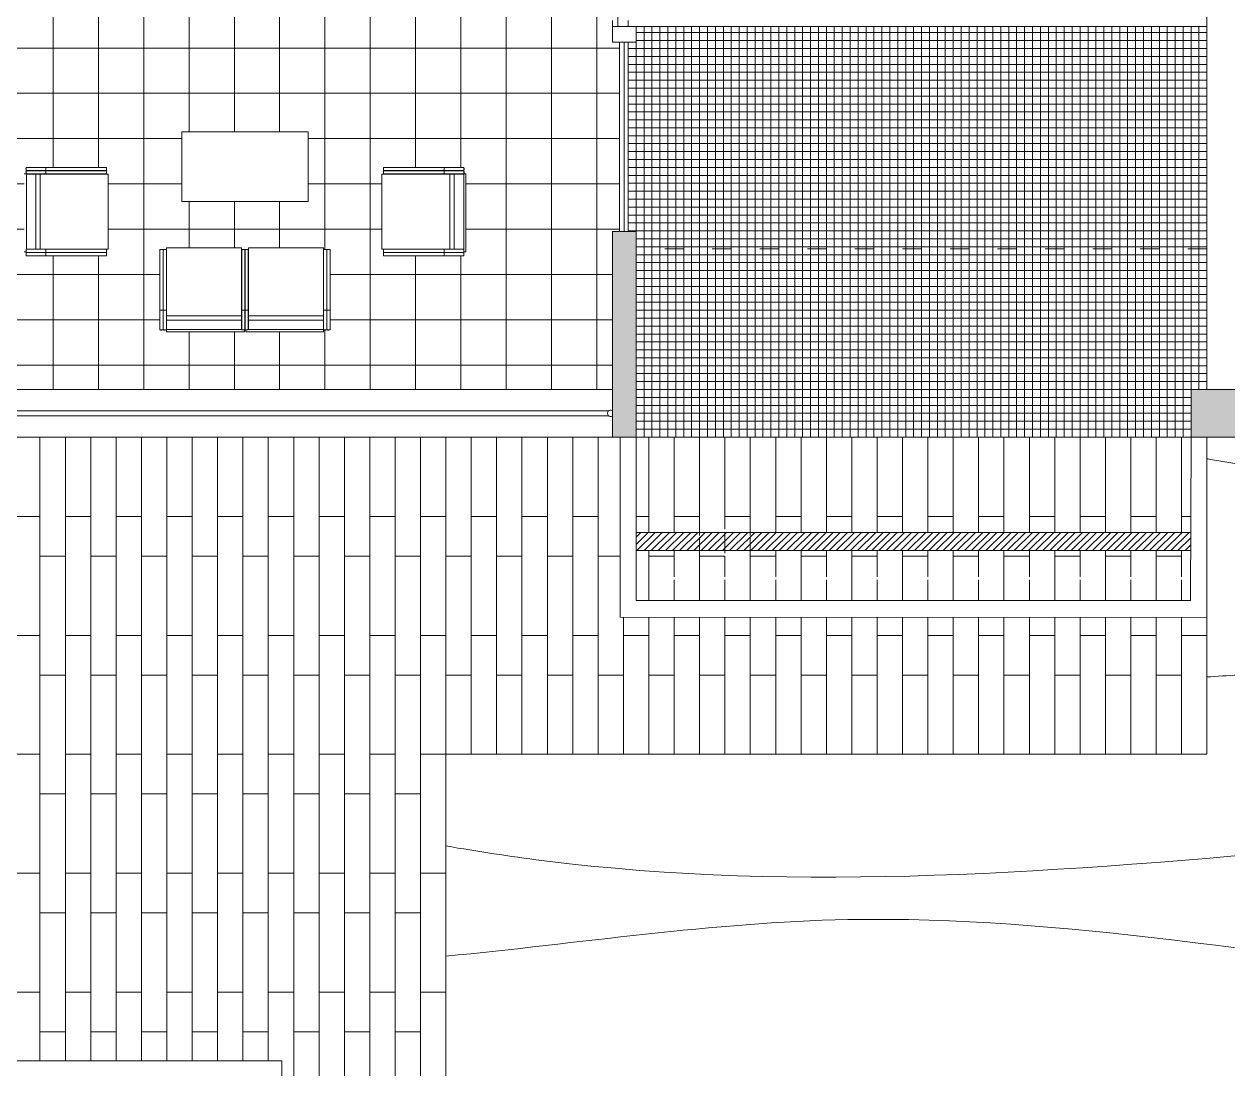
# Model space of a CAD drawing. Header units: millimetres. Extents: x 19901 to 59163, y 13732 to 30178.
# Drawn here: x 26985 to 27744, y 16444 to 17103 of the extents above; entities that cross this region are included whole.
import ezdxf

# ---------------------------------------------------------------- set-up
doc = ezdxf.new("R2010")
doc.units = ezdxf.units.MM
doc.linetypes.add('ACAD_ISO02W100', pattern=[15, 12, -3])
doc.linetypes.add('ACAD_ISO03W100', pattern=[30, 12, -18])
for name, color, linetype, lineweight in [('A-FURN', 8, 'Continuous', 13), ('Curve di livello', 6, 'Continuous', 9), ('Pavimentazione esterna', 51, 'Continuous', 15), ('Vetro', 150, 'Continuous', 15), ('Wall', 255, 'Continuous', 20)]:
    doc.layers.add(name, color=color, linetype=linetype, lineweight=lineweight)

msp = doc.modelspace()

# ---------------------------------------------------------------- hatches: boundary and pattern name
at = {"layer": 'Pavimentazione esterna'}
h = msp.add_hatch(dxfattribs=at)
h.set_pattern_fill('ANSI37', color=256, scale=9, angle=45)
h.paths.add_polyline_path([(27352.75, 17422.09), (27356.11, 17422.06), (27356.11, 17424.83), (27356.11, 17489.29), (27356.11, 17491.98), (27295.84, 17466.74), (27293.13, 17473.2), (27210.12, 17438.44), (27212.82, 17431.98), (27102.13, 17385.63), (27099.43, 17392.09), (27057.92, 17374.71), (27289.36, 17367.1), (27289.36, 17372.1), (27322.64, 17372.1), (27322.64, 17391.9, -0.704719), (27322.4, 17402.22, -1.202589), (27326.33, 17402.22, -0.704719), (27326.08, 17391.9), (27326.08, 17372.1), (27352.36, 17372.1)])
h.paths.add_polyline_path([(27359.61, 17177.68), (27356.11, 17177.68), (27356.11, 17173.92), (27283.74, 17173.92, 0.399072), (27356.11, 17105.21), (27359.61, 17105.21)])
h.paths.add_polyline_path([(27057.92, 17374.71), (27016.41, 17357.33), (27019.12, 17350.87), (26961.11, 17326.58), (26961.11, 17047.15), (27057.92, 17047.15)])
h.paths.add_polyline_path([(27266.51, 17367.86), (27057.92, 17374.71), (27057.92, 17047.15), (27255.97, 17047.15)])
h.paths.add_polyline_path([(27241.18, 17248.65, -1), (27081.18, 17248.65, -1)], flags=16)
h.paths.add_polyline_path([(27230.27, 17248.65, -1), (27092.08, 17248.65, -1)], flags=0)
h = msp.add_hatch(dxfattribs=at)
h.set_pattern_fill('ANSI37', color=256, scale=9, angle=45)
h.paths.add_polyline_path([(27360.61, 17091.45), (27356.11, 17091.45), (27356.11, 17101.45), (27356.11, 17105.21, -0.399072), (27283.74, 17173.92), (27283.74, 17177.68), (27260.29, 17178.45), (27255.97, 17047.15), (27356.11, 16872.56), (27356.11, 16972.17), (27360.61, 16972.17)])
h = msp.add_hatch(dxfattribs=at)
h.set_pattern_fill('ANSI37', color=256, scale=9, angle=45)
h.paths.add_polyline_path([(27057.92, 17047.15), (26961.11, 17047.15), (26961.11, 16872.56), (27057.92, 16872.56)])
h.paths.add_polyline_path([(27037.11, 17012.6), (27037.11, 17008.41), (27038.19, 17008.41), (27038.19, 16961.08), (27037.11, 16961.08), (27037.11, 16956.9), (26986.36, 16956.9), (26986.36, 16958.88), (26986.36, 16959.34), (26985.07, 16959.34), (26985.07, 17008.52), (26986.36, 17008.52), (26986.3, 17008.91), (26986.28, 17009.8), (26986.33, 17010.61), (26986.36, 17010.61), (26986.3, 17011), (26986.28, 17011.89), (26986.32, 17012.6)], flags=16)
h.paths.add_polyline_path([(26998.77, 16958.99), (27037.11, 16958.99), (27037.11, 16958.88), (26998.77, 16958.88)], flags=0)
h.paths.add_polyline_path([(27190.55, 17047.15), (27057.92, 17047.15), (27057.92, 16872.56), (27190.55, 16872.56)])
h.paths.add_polyline_path([(27084.5, 17035.02), (27164.35, 17035.02), (27164.35, 16991.02), (27084.5, 16991.02)], flags=16)
h.paths.add_polyline_path([(27074.95, 16961.98), (27122.28, 16961.98), (27122.28, 16960.89), (27126.57, 16960.89), (27126.57, 16961.98), (27173.9, 16961.98), (27173.9, 16960.89), (27178.09, 16960.89), (27178.09, 16910.11), (27177.38, 16910.07), (27176.49, 16910.08), (27176.1, 16910.15), (27175.99, 16910.15), (27175.99, 16910.11), (27175.28, 16910.07), (27174.4, 16910.08), (27174, 16910.15), (27174, 16908.86), (27124.83, 16908.86), (27124.83, 16910.15), (27124.48, 16910.15), (27124.13, 16910.15), (27124.13, 16908.86), (27074.95, 16908.86), (27074.95, 16910.12), (27074.14, 16910.07), (27073.25, 16910.08), (27072.86, 16910.15), (27072.75, 16910.15), (27072.75, 16910.11), (27072.04, 16910.07), (27071.16, 16910.08), (27070.76, 16910.15), (27070.76, 16960.89), (27074.95, 16960.89)], flags=16)
h.paths.add_polyline_path([(27072.86, 16922.56), (27074.85, 16922.56), (27074.85, 16918.95), (27122.38, 16918.95), (27122.38, 16922.56), (27124.37, 16922.56), (27124.37, 16960.89), (27124.48, 16960.89), (27124.48, 16922.56), (27122.38, 16922.56), (27122.38, 16910.3), (27074.85, 16910.3), (27074.85, 16910.15), (27072.86, 16910.15)], flags=0)
h.paths.add_polyline_path([(27255.97, 17047.15), (27190.55, 17047.15), (27190.55, 16872.56), (27356.11, 16872.56)])
h.paths.add_polyline_path([(27210.66, 17008.41), (27211.74, 17008.41), (27211.74, 17012.6), (27262.53, 17012.6), (27262.57, 17011.89), (27262.55, 17011), (27262.49, 17010.61), (27262.49, 17010.51), (27262.53, 17010.51), (27262.57, 17009.8), (27262.55, 17008.91), (27262.49, 17008.52), (27263.78, 17008.52), (27263.78, 16959.34), (27262.49, 16959.34), (27262.49, 16958.99), (27262.49, 16956.9), (27211.74, 16956.9), (27211.74, 16961.08), (27210.66, 16961.08)], flags=16)
h.paths.add_polyline_path([(27250.08, 16958.88), (27211.74, 16958.88), (27211.74, 16958.99), (27250.08, 16958.99)], flags=0)
at = {"layer": 'Vetro'}
h = msp.add_hatch(dxfattribs=at)
h.set_pattern_fill('ANSI31', color=4)
h.set_pattern_definition([(45, (2974.581, -105.0974), (-2.24506403, 2.24506403), [])])
h.paths.add_polyline_path([(27720.8, 16770.97), (27720.85, 16782.49), (27371.1, 16782.49), (27371.1, 16770.97)])
at = {"layer": 'Wall'}
h = msp.add_hatch(color=9, dxfattribs=at)
h.dxf.hatch_style = 1
h.paths.add_polyline_path([(27371.11, 16972.17), (27356.11, 16972.17), (27356.11, 16872.56), (27356.11, 16842.56), (27363.11, 16842.56), (27371.11, 16842.56)])
h.paths.add_polyline_path([(28081.11, 17622.56), (28051.11, 17622.56), (28051.11, 17499.33), (28061.11, 17499.33), (28061.11, 17584.33), (28071.11, 17584.33), (28071.11, 17499.33), (28081.11, 17499.33)])
h = msp.add_hatch(color=9, dxfattribs=at)
h.dxf.hatch_style = 1
h.paths.add_polyline_path([(27819.58, 16872.56), (27721.11, 16872.56), (27721.11, 16842.56), (27819.58, 16842.56)])

# ---------------------------------------------------------------- linework, layer by layer
at = {"layer": 'A-FURN'}
for p, q in [((27371.11, 17101.45), (27371.11, 16842.56)), ((27376.11, 17101.45), (27376.11, 16842.56)), ((27381.11, 17101.45), (27381.11, 16842.56)), ((27386.11, 17101.45), (27386.11, 16842.56)), ((27391.11, 17101.45), (27391.11, 16842.56)), ((27396.11, 17101.45), (27396.11, 16842.56)), ((27401.11, 17101.45), (27401.11, 16842.56)), ((27406.11, 17101.45), (27406.11, 16842.56)), ((27411.11, 17101.45), (27411.11, 16842.56)), ((27416.11, 17101.45), (27416.11, 16842.56)), ((27421.11, 17101.45), (27421.11, 16842.56)), ((27426.11, 17101.45), (27426.11, 16842.56)), ((27431.11, 17101.45), (27431.11, 16842.56)), ((27436.11, 17101.45), (27436.11, 16842.56)), ((27441.11, 17101.45), (27441.11, 16842.56)), ((27446.11, 17101.45), (27446.11, 16842.56)), ((27451.11, 17101.45), (27451.11, 16842.56)), ((27456.11, 17101.45), (27456.11, 16842.56)), ((27461.11, 17101.45), (27461.11, 16842.56)), ((27466.11, 17101.45), (27466.11, 16842.56)), ((27471.11, 17101.45), (27471.11, 16842.56)), ((27476.11, 17101.45), (27476.11, 16842.56)), ((27481.11, 17101.45), (27481.11, 16842.56)), ((27486.11, 17101.45), (27486.11, 16842.56)), ((27491.11, 17101.45), (27491.11, 16842.56)), ((27496.11, 17101.45), (27496.11, 16842.56)), ((27501.11, 17101.45), (27501.11, 16842.56)), ((27506.11, 17101.45), (27506.11, 16842.56)), ((27511.11, 17101.45), (27511.11, 16842.56)), ((27516.11, 17101.45), (27516.11, 16842.56)), ((27521.11, 17101.45), (27521.11, 16842.56)), ((27526.11, 17101.45), (27526.11, 16842.56)), ((27531.11, 17101.45), (27531.11, 16842.56)), ((27536.11, 17101.45), (27536.11, 16842.56)), ((27541.11, 17101.45), (27541.11, 16842.56)), ((27546.11, 17101.45), (27546.11, 16842.56)), ((27551.11, 17101.45), (27551.11, 16842.56)), ((27556.11, 17101.45), (27556.11, 16842.56)), ((27561.11, 17101.45), (27561.11, 16842.56)), ((27566.11, 17101.45), (27566.11, 16842.56)), ((27571.11, 17101.45), (27571.11, 16842.56)), ((27576.11, 17101.45), (27576.11, 16842.56)), ((27581.11, 17101.45), (27581.11, 16842.56)), ((27586.11, 17101.45), (27586.11, 16842.56)), ((27591.11, 17101.45), (27591.11, 16842.56)), ((27596.11, 17101.45), (27596.11, 16842.56)), ((27601.11, 17101.45), (27601.11, 16842.56)), ((27606.11, 17101.45), (27606.11, 16842.56)), ((27611.11, 17101.45), (27611.11, 16842.56)), ((27616.11, 17101.45), (27616.11, 16842.56)), ((27621.11, 17101.45), (27621.11, 16842.56)), ((27626.11, 17101.45), (27626.11, 16842.56)), ((27631.11, 17101.45), (27631.11, 16842.56)), ((27636.11, 17101.45), (27636.11, 16842.56)), ((27641.11, 17101.45), (27641.11, 16842.56)), ((27646.11, 17101.45), (27646.11, 16842.56)), ((27651.11, 17101.45), (27651.11, 16842.56)), ((27656.11, 17101.45), (27656.11, 16842.56)), ((27661.11, 17101.45), (27661.11, 16842.56)), ((27666.11, 17101.45), (27666.11, 16842.56)), ((27671.11, 17101.45), (27671.11, 16842.56)), ((27676.11, 17101.45), (27676.11, 16842.56)), ((27681.11, 17101.45), (27681.11, 16842.56)), ((27686.11, 17101.45), (27686.11, 16842.56)), ((27691.11, 17101.45), (27691.11, 16842.56)), ((27696.11, 17101.45), (27696.11, 16842.56)), ((27701.11, 17101.45), (27701.11, 16842.56)), ((27706.11, 17101.45), (27706.11, 16842.56)), ((27711.11, 17101.45), (27711.11, 16842.56)), ((27716.11, 17101.45), (27716.11, 16842.56)), ((27721.11, 17101.45), (27721.11, 16842.56)), ((27726.11, 17101.45), (27726.11, 16872.56)), ((27731.11, 17097.56), (27371.11, 17097.56)), ((27731.11, 17092.56), (27371.11, 17092.56)), ((27366.11, 17091.45), (27366.11, 16972.17)), ((27731.11, 17087.56), (27366.11, 17087.56)), ((27731.11, 17082.56), (27366.11, 17082.56)), ((27731.11, 17077.56), (27366.11, 17077.56)), ((27731.11, 17072.56), (27366.11, 17072.56)), ((27731.11, 17067.56), (27366.11, 17067.56)), ((27731.11, 17062.56), (27366.11, 17062.56)), ((27731.11, 17057.56), (27366.11, 17057.56)), ((27731.11, 17052.56), (27366.11, 17052.56)), ((27731.11, 17047.56), (27366.11, 17047.56)), ((27731.11, 17042.56), (27366.11, 17042.56)), ((27731.11, 17037.56), (27366.11, 17037.56)), ((27731.11, 17032.56), (27366.11, 17032.56)), ((27731.11, 17027.56), (27366.11, 17027.56)), ((27731.11, 17022.56), (27366.11, 17022.56)), ((27731.11, 17017.56), (27366.11, 17017.56)), ((27731.11, 17012.56), (27366.11, 17012.56)), ((27731.11, 17007.56), (27366.11, 17007.56)), ((27731.11, 17002.56), (27366.11, 17002.56)), ((27731.11, 16997.56), (27366.11, 16997.56)), ((27731.11, 16992.56), (27366.11, 16992.56)), ((27731.11, 16987.56), (27366.11, 16987.56)), ((27731.11, 16982.56), (27366.11, 16982.56)), ((27731.11, 16977.56), (27366.11, 16977.56)), ((27731.11, 16972.56), (27366.11, 16972.56)), ((27731.11, 16967.56), (27371.11, 16967.56)), ((27731.11, 16967.56), (27371.11, 16967.56)), ((27371.11, 16962.56), (27731.11, 16962.56)), ((27371.11, 16957.56), (27731.11, 16957.56)), ((27371.11, 16952.56), (27731.11, 16952.56)), ((27371.11, 16947.56), (27731.11, 16947.56)), ((27371.11, 16942.56), (27731.11, 16942.56)), ((27371.11, 16937.56), (27731.11, 16937.56)), ((27371.11, 16932.56), (27731.11, 16932.56)), ((27371.11, 16927.56), (27731.11, 16927.56)), ((27371.11, 16922.56), (27731.11, 16922.56)), ((27371.11, 16917.56), (27731.11, 16917.56)), ((27371.11, 16912.56), (27731.11, 16912.56)), ((27371.11, 16907.56), (27731.11, 16907.56)), ((27371.11, 16902.56), (27731.11, 16902.56)), ((27371.11, 16897.56), (27731.11, 16897.56)), ((27371.11, 16892.56), (27731.11, 16892.56)), ((27371.11, 16887.56), (27731.11, 16887.56)), ((27371.11, 16882.56), (27731.11, 16882.56)), ((27371.11, 16877.56), (27731.11, 16877.56)), ((27371.11, 16872.56), (27731.11, 16872.56)), ((27371.11, 16867.56), (27721.11, 16867.56)), ((27371.11, 16862.56), (27721.11, 16862.56)), ((27371.11, 16857.56), (27721.11, 16857.56)), ((27371.11, 16852.56), (27721.11, 16852.56)), ((27361.11, 16842.56), (27731.11, 16842.56)), ((27371.11, 16847.56), (27721.11, 16847.56))]:
    msp.add_line(p, q, dxfattribs=at)
at = {"layer": 'A-FURN', "lineweight": 20}
for p, q in [((27084.5, 16991.02), (27084.5, 17035.02)), ((27084.5, 17035.02), (27164.35, 17035.02)), ((27164.35, 17035.02), (27164.35, 16991.02)), ((27037.11, 17008.52), (26985.07, 17008.52)), ((26986.28, 17011.89), (26986.32, 17012.6)), ((26986.3, 17011), (26986.28, 17011.89)), ((26986.28, 17009.8), (26986.32, 17010.51)), ((26986.3, 17008.91), (26986.28, 17009.8)), ((26986.36, 17010.61), (26986.3, 17011)), ((26986.36, 17008.52), (26986.3, 17008.91)), ((27037.11, 17012.6), (26986.32, 17012.6)), ((27037.11, 17010.51), (26986.32, 17010.51)), ((26986.36, 17012.6), (26986.36, 17010.61)), ((27037.11, 17010.61), (26986.36, 17010.61)), ((26986.36, 17010.51), (26986.36, 17008.52)), ((27038.19, 17008.41), (26986.51, 17008.41)), ((26986.51, 17008.41), (26986.51, 16961.08)), ((26992.58, 16961.08), (26992.58, 17008.52)), ((26995.16, 17008.52), (26995.16, 16961.08)), ((26995.16, 16961.08), (26995.16, 17008.52)), ((26998.77, 17008.41), (26998.77, 17012.6)), ((27037.11, 17008.52), (27037.11, 17012.6)), ((27038.19, 16961.08), (27038.19, 17008.41)), ((27210.66, 17008.41), (27262.34, 17008.41)), ((27210.66, 16961.08), (27210.66, 17008.41)), ((27211.74, 17012.6), (27262.53, 17012.6)), ((27211.74, 17008.52), (27211.74, 17012.6)), ((27211.74, 17010.61), (27262.49, 17010.61)), ((27211.74, 17010.51), (27262.53, 17010.51)), ((27211.74, 17008.52), (27263.78, 17008.52)), ((27250.08, 17008.41), (27250.08, 17012.6)), ((27253.69, 17008.52), (27253.69, 16961.08)), ((27253.69, 16961.08), (27253.69, 17008.52)), ((27256.27, 16961.08), (27256.27, 17008.52)), ((27262.34, 17008.41), (27262.34, 16961.08)), ((27262.49, 17012.6), (27262.49, 17010.61)), ((27262.49, 17010.61), (27262.55, 17011)), ((27262.49, 17010.51), (27262.49, 17008.52)), ((27262.49, 17008.52), (27262.55, 17008.91)), ((27262.57, 17011.89), (27262.53, 17012.6)), ((27262.57, 17009.8), (27262.53, 17010.51)), ((27262.55, 17011), (27262.57, 17011.89)), ((27262.55, 17008.91), (27262.57, 17009.8)), ((27263.78, 17008.52), (27263.78, 16959.34)), ((27164.35, 16991.02), (27084.5, 16991.02)), ((26985.07, 16959.34), (26986.36, 16959.34)), ((26986.36, 16960.98), (26986.36, 16958.99)), ((27037.11, 16960.98), (26986.36, 16960.98)), ((27037.11, 16958.99), (26986.36, 16958.99)), ((26986.36, 16958.88), (26986.36, 16956.9)), ((27037.11, 16958.88), (26986.36, 16958.88)), ((27037.11, 16956.9), (26986.36, 16956.9)), ((26986.51, 16961.08), (27038.19, 16961.08)), ((26998.77, 16956.79), (26998.77, 16961.08)), ((27037.11, 16956.9), (27025.31, 16956.9)), ((27037.11, 16956.9), (27037.11, 16960.98)), ((27070.76, 16960.89), (27070.76, 16910.15)), ((27070.76, 16960.89), (27074.85, 16960.89)), ((27072.75, 16960.89), (27072.75, 16910.11)), ((27072.86, 16960.89), (27072.86, 16910.15)), ((27074.85, 16960.89), (27074.85, 16910.11)), ((27074.95, 16961.98), (27074.95, 16908.86)), ((27122.28, 16961.98), (27074.95, 16961.98)), ((27122.28, 16910.3), (27122.28, 16961.98)), ((27122.38, 16960.89), (27122.38, 16949.1)), ((27122.38, 16960.89), (27122.38, 16910.15)), ((27122.38, 16960.89), (27126.47, 16960.89)), ((27124.37, 16960.89), (27124.37, 16910.15)), ((27124.48, 16960.89), (27124.48, 16910.15)), ((27126.47, 16960.89), (27126.47, 16910.15)), ((27126.57, 16910.3), (27126.57, 16961.98)), ((27126.57, 16961.98), (27173.9, 16961.98)), ((27173.9, 16961.98), (27173.9, 16910.3)), ((27174, 16960.89), (27174, 16908.86)), ((27174, 16960.89), (27178.09, 16960.89)), ((27175.99, 16960.89), (27175.99, 16910.11)), ((27176.1, 16960.89), (27176.1, 16910.15)), ((27178.09, 16960.89), (27178.09, 16910.11)), ((27262.34, 16961.08), (27210.66, 16961.08)), ((27211.74, 16960.98), (27262.49, 16960.98)), ((27211.74, 16956.9), (27211.74, 16960.98)), ((27211.74, 16958.99), (27262.49, 16958.99)), ((27211.74, 16958.88), (27262.49, 16958.88)), ((27211.74, 16956.9), (27223.54, 16956.9)), ((27211.74, 16956.9), (27262.49, 16956.9)), ((27250.08, 16956.79), (27250.08, 16961.08)), ((27262.49, 16960.98), (27262.49, 16958.99)), ((27263.78, 16959.34), (27262.49, 16959.34)), ((27262.49, 16958.88), (27262.49, 16956.9)), ((27070.76, 16922.56), (27074.95, 16922.56)), ((27072.75, 16917.65), (27072.86, 16917.65)), ((27074.85, 16918.95), (27122.28, 16918.95)), ((27122.38, 16918.95), (27074.95, 16918.95)), ((27122.28, 16922.56), (27126.57, 16922.56)), ((27174, 16918.95), (27126.57, 16918.95)), ((27126.57, 16918.95), (27174, 16918.95)), ((27173.9, 16922.56), (27178.09, 16922.56)), ((27072.75, 16910.15), (27070.76, 16910.15)), ((27070.76, 16910.15), (27071.16, 16910.08)), ((27071.16, 16910.08), (27072.04, 16910.07)), ((27072.04, 16910.07), (27072.75, 16910.11)), ((27074.85, 16910.15), (27072.86, 16910.15)), ((27072.86, 16910.15), (27073.25, 16910.08)), ((27073.25, 16910.08), (27074.14, 16910.07)), ((27074.14, 16910.07), (27074.85, 16910.11)), ((27074.85, 16916.36), (27122.28, 16916.36)), ((27122.38, 16910.3), (27074.95, 16910.3)), ((27124.37, 16910.15), (27122.38, 16910.15)), ((27124.13, 16908.86), (27124.13, 16910.15)), ((27126.47, 16910.15), (27124.48, 16910.15)), ((27124.83, 16908.86), (27124.83, 16910.15)), ((27126.57, 16916.36), (27174, 16916.36)), ((27173.9, 16910.3), (27126.57, 16910.3)), ((27175.99, 16910.15), (27174, 16910.15)), ((27174, 16910.15), (27174.4, 16910.08)), ((27174.4, 16910.08), (27175.28, 16910.07)), ((27175.28, 16910.07), (27175.99, 16910.11)), ((27178.09, 16910.15), (27176.1, 16910.15)), ((27176.1, 16910.15), (27176.49, 16910.08)), ((27176.49, 16910.08), (27177.38, 16910.07)), ((27177.38, 16910.07), (27178.09, 16910.11)), ((27124.13, 16908.86), (27074.95, 16908.86)), ((27174, 16908.86), (27124.83, 16908.86))]:
    msp.add_line(p, q, dxfattribs=at)
at = {"layer": 'Curve di livello'}
for points, knots in [([(27731.11, 16828.86), (27731.88, 16828.73), (27923.28, 16795.2), (28120.38, 16788.56), (28307.56, 16828.46)], [1440.619799, 1440.619799, 1440.619799, 1440.619799, 1442.919983, 2017.077223, 2017.077223, 2017.077223, 2017.077223]), ([(27731.11, 16691.34), (27744.15, 16692.2), (27938.68, 16703.44), (28132.21, 16683.7), (28307.52, 16643.42), (28307.52, 16643.42), (28307.52, 16643.42), (28307.52, 16643.42), (28307.54, 16643.42), (28307.55, 16643.42), (28307.56, 16643.41)], [1437.518464, 1437.518464, 1437.518464, 1437.518464, 1476.268274, 2015.917714, 2015.917714, 2015.917714, 2015.918177, 2015.918177, 2015.918177, 2015.958032, 2015.958032, 2015.958032, 2015.958032]), ([(27251.11, 16584.79), (27271.28, 16581.31), (27618.8, 16528.11), (27977.03, 16631.15), (28307.49, 16599.05), (28307.49, 16599.05), (28307.49, 16599.05), (28307.49, 16599.05), (28307.51, 16599.05), (28307.54, 16599.05), (28307.56, 16599.05)], [952.435008, 952.435008, 952.435008, 952.435008, 1013.900228, 2009.947904, 2009.947904, 2009.947904, 2009.948687, 2009.948687, 2009.948687, 2010.018952, 2010.018952, 2010.018952, 2010.018952]), ([(27251.11, 16515.29), (27334.64, 16523.26), (27687.9, 16579.43), (28062.84, 16429.8), (28307.48, 16538.35), (28307.48, 16538.35), (28307.48, 16538.35), (28307.48, 16538.35), (28307.51, 16538.36), (28307.54, 16538.37), (28307.56, 16538.39)], [948.136507, 948.136507, 948.136507, 948.136507, 1199.951019, 2002.883229, 2002.883229, 2002.883229, 2002.885334, 2002.885334, 2002.885334, 2002.970377, 2002.970377, 2002.970377, 2002.970377])]:
    msp.add_open_spline(points, degree=3, knots=knots, dxfattribs=at)
at = {"layer": 'Pavimentazione esterna'}
for p, q in [((26979.11, 16842.56), (26995.11, 16842.56)), ((27011.11, 16842.56), (27027.11, 16842.56)), ((27043.11, 16842.56), (27059.11, 16842.56)), ((27075.11, 16842.56), (27091.11, 16842.56)), ((27107.11, 16842.56), (27123.11, 16842.56)), ((27139.11, 16842.56), (27155.11, 16842.56)), ((27171.11, 16842.56), (27187.11, 16842.56)), ((27203.11, 16842.56), (27219.11, 16842.56)), ((27235.11, 16842.56), (27251.11, 16842.56)), ((27267.11, 16842.56), (27283.11, 16842.56)), ((27283.11, 16842.56), (27299.11, 16842.56)), ((27283.11, 16767.56), (27283.11, 16842.56)), ((27299.11, 16842.56), (27315.11, 16842.56)), ((27299.11, 16842.56), (27299.11, 16767.56)), ((27315.11, 16842.56), (27331.11, 16842.56)), ((27315.11, 16767.56), (27315.11, 16842.56)), ((27331.11, 16842.56), (27347.11, 16842.56)), ((27331.11, 16842.56), (27331.11, 16767.56)), ((27347.11, 16842.56), (27363.11, 16842.56)), ((27347.11, 16767.56), (27347.11, 16842.56)), ((27363.11, 16842.56), (27379.11, 16842.56)), ((27379.11, 16842.56), (27395.11, 16842.56)), ((27395.11, 16842.56), (27411.11, 16842.56)), ((27411.11, 16842.56), (27427.11, 16842.56)), ((27427.11, 16842.56), (27443.11, 16842.56)), ((27443.11, 16842.56), (27459.11, 16842.56)), ((27459.11, 16842.56), (27475.11, 16842.56)), ((27475.11, 16842.56), (27491.11, 16842.56)), ((27491.11, 16842.56), (27507.11, 16842.56)), ((27507.11, 16842.56), (27523.11, 16842.56)), ((27523.11, 16842.56), (27539.11, 16842.56)), ((27539.11, 16842.56), (27555.11, 16842.56)), ((27555.11, 16842.56), (27571.11, 16842.56)), ((27571.11, 16842.56), (27587.11, 16842.56)), ((27587.11, 16842.56), (27603.11, 16842.56)), ((27603.11, 16842.56), (27619.11, 16842.56)), ((27619.11, 16842.56), (27635.11, 16842.56)), ((27635.11, 16842.56), (27651.11, 16842.56)), ((27651.11, 16842.56), (27667.11, 16842.56)), ((27667.11, 16842.56), (27683.11, 16842.56)), ((27683.11, 16842.56), (27699.11, 16842.56)), ((27699.11, 16842.56), (27715.11, 16842.56)), ((27715.11, 16842.56), (27721.11, 16842.56)), ((27299.11, 16792.56), (27315.11, 16792.56)), ((27299.11, 16717.56), (27299.11, 16792.56)), ((27315.11, 16792.56), (27315.11, 16717.56)), ((27331.11, 16792.56), (27347.11, 16792.56)), ((27331.11, 16717.56), (27331.11, 16792.56)), ((27347.11, 16792.56), (27347.11, 16717.56)), ((27283.11, 16767.56), (27299.11, 16767.56)), ((27283.11, 16692.56), (27283.11, 16767.56)), ((27299.11, 16767.56), (27283.11, 16767.56)), ((27299.11, 16767.56), (27299.11, 16692.56)), ((27315.11, 16767.56), (27331.11, 16767.56)), ((27315.11, 16692.56), (27315.11, 16767.56)), ((27331.11, 16767.56), (27315.11, 16767.56)), ((27331.11, 16767.56), (27331.11, 16692.56)), ((27347.11, 16767.56), (27361.1, 16767.56)), ((27347.11, 16692.56), (27347.11, 16767.56)), ((27361.1, 16767.56), (27347.11, 16767.56)), ((27363.11, 16717.56), (27363.11, 16728.97)), ((27363.11, 16728.97), (27363.11, 16692.56)), ((27379.11, 16692.56), (27379.11, 16728.97)), ((27379.11, 16728.97), (27379.11, 16717.56)), ((27395.11, 16717.56), (27395.11, 16728.96)), ((27395.11, 16728.96), (27395.11, 16692.56)), ((27411.11, 16692.56), (27411.11, 16728.96)), ((27411.11, 16728.96), (27411.11, 16717.56)), ((27427.11, 16717.56), (27427.11, 16728.96)), ((27427.11, 16728.96), (27427.11, 16692.56)), ((27443.11, 16692.56), (27443.11, 16728.95)), ((27443.11, 16728.95), (27443.11, 16717.56)), ((27459.11, 16717.56), (27459.11, 16728.95)), ((27459.11, 16728.95), (27459.11, 16692.56)), ((27475.11, 16692.56), (27475.11, 16728.95)), ((27475.11, 16728.95), (27475.11, 16717.56)), ((27491.11, 16717.56), (27491.11, 16728.94)), ((27491.11, 16728.94), (27491.11, 16692.56)), ((27507.11, 16692.56), (27507.11, 16728.94)), ((27507.11, 16728.94), (27507.11, 16717.56)), ((27523.11, 16717.56), (27523.11, 16728.94)), ((27523.11, 16728.94), (27523.11, 16692.56)), ((27539.11, 16692.56), (27539.11, 16728.93)), ((27539.11, 16728.93), (27539.11, 16717.56)), ((27555.11, 16717.56), (27555.11, 16728.93)), ((27555.11, 16728.93), (27555.11, 16692.56)), ((27571.11, 16692.56), (27571.11, 16728.93)), ((27571.11, 16728.93), (27571.11, 16717.56)), ((27587.11, 16717.56), (27587.11, 16728.92)), ((27587.11, 16728.92), (27587.11, 16692.56)), ((27603.11, 16692.56), (27603.11, 16728.92)), ((27603.11, 16728.92), (27603.11, 16717.56)), ((27619.11, 16717.56), (27619.11, 16728.92)), ((27619.11, 16728.92), (27619.11, 16692.56)), ((27635.11, 16692.56), (27635.11, 16728.91)), ((27635.11, 16728.91), (27635.11, 16717.56)), ((27651.11, 16717.56), (27651.11, 16728.91)), ((27651.11, 16728.91), (27651.11, 16692.56)), ((27667.11, 16692.56), (27667.11, 16728.91)), ((27667.11, 16728.91), (27667.11, 16717.56)), ((27683.11, 16717.56), (27683.11, 16728.9)), ((27683.11, 16728.9), (27683.11, 16692.56)), ((27699.11, 16692.56), (27699.11, 16728.9)), ((27699.11, 16728.9), (27699.11, 16717.56)), ((27715.11, 16717.56), (27715.11, 16728.9)), ((27715.11, 16728.9), (27715.11, 16692.56)), ((27731.13, 16728.89), (27731.11, 16642.56)), ((27315.11, 16717.56), (27299.11, 16717.56)), ((27331.11, 16717.56), (27347.11, 16717.56)), ((27331.11, 16642.56), (27331.11, 16717.56)), ((27347.11, 16717.56), (27331.11, 16717.56)), ((27347.11, 16717.56), (27347.11, 16642.56)), ((27363.11, 16717.56), (27379.11, 16717.56)), ((27363.11, 16642.56), (27363.11, 16717.56)), ((27379.11, 16717.56), (27363.11, 16717.56)), ((27379.11, 16717.56), (27379.11, 16642.56)), ((27395.11, 16717.56), (27411.11, 16717.56)), ((27395.11, 16642.56), (27395.11, 16717.56)), ((27411.11, 16717.56), (27395.11, 16717.56)), ((27411.11, 16717.56), (27411.11, 16642.56)), ((27427.11, 16717.56), (27443.11, 16717.56)), ((27427.11, 16642.56), (27427.11, 16717.56)), ((27443.11, 16717.56), (27427.11, 16717.56)), ((27443.11, 16717.56), (27443.11, 16642.56)), ((27459.11, 16717.56), (27475.11, 16717.56)), ((27459.11, 16642.56), (27459.11, 16717.56)), ((27475.11, 16717.56), (27459.11, 16717.56)), ((27475.11, 16717.56), (27475.11, 16642.56)), ((27491.11, 16717.56), (27507.11, 16717.56)), ((27491.11, 16642.56), (27491.11, 16717.56)), ((27507.11, 16717.56), (27491.11, 16717.56)), ((27507.11, 16717.56), (27507.11, 16642.56)), ((27523.11, 16717.56), (27539.11, 16717.56)), ((27523.11, 16642.56), (27523.11, 16717.56)), ((27539.11, 16717.56), (27523.11, 16717.56)), ((27539.11, 16717.56), (27539.11, 16642.56)), ((27555.11, 16717.56), (27571.11, 16717.56)), ((27555.11, 16642.56), (27555.11, 16717.56)), ((27571.11, 16717.56), (27555.11, 16717.56)), ((27571.11, 16717.56), (27571.11, 16642.56)), ((27587.11, 16717.56), (27603.11, 16717.56)), ((27587.11, 16642.56), (27587.11, 16717.56)), ((27603.11, 16717.56), (27587.11, 16717.56)), ((27603.11, 16717.56), (27603.11, 16642.56)), ((27619.11, 16717.56), (27635.11, 16717.56)), ((27619.11, 16642.56), (27619.11, 16717.56)), ((27635.11, 16717.56), (27619.11, 16717.56)), ((27635.11, 16717.56), (27635.11, 16642.56)), ((27651.11, 16717.56), (27667.11, 16717.56)), ((27651.11, 16642.56), (27651.11, 16717.56)), ((27667.11, 16717.56), (27651.11, 16717.56)), ((27667.11, 16717.56), (27667.11, 16642.56)), ((27683.11, 16717.56), (27699.11, 16717.56)), ((27683.11, 16642.56), (27683.11, 16717.56)), ((27699.11, 16717.56), (27683.11, 16717.56)), ((27699.11, 16717.56), (27699.11, 16642.56)), ((27715.11, 16717.56), (27731.11, 16717.56)), ((27715.11, 16642.56), (27715.11, 16717.56)), ((27731.11, 16717.56), (27715.11, 16717.56)), ((27299.11, 16692.56), (27283.11, 16692.56)), ((27331.11, 16692.56), (27315.11, 16692.56)), ((27363.11, 16692.56), (27347.11, 16692.56)), ((27395.11, 16692.56), (27379.11, 16692.56)), ((27427.11, 16692.56), (27411.11, 16692.56)), ((27459.11, 16692.56), (27443.11, 16692.56)), ((27491.11, 16692.56), (27475.11, 16692.56)), ((27523.11, 16692.56), (27507.11, 16692.56)), ((27555.11, 16692.56), (27539.11, 16692.56)), ((27587.11, 16692.56), (27571.11, 16692.56)), ((27619.11, 16692.56), (27603.11, 16692.56)), ((27651.11, 16692.56), (27635.11, 16692.56)), ((27683.11, 16692.56), (27667.11, 16692.56)), ((27715.11, 16692.56), (27699.11, 16692.56)), ((27251.11, 16642.56), (27267.11, 16642.56)), ((27283.11, 16642.56), (27299.11, 16642.56)), ((27315.11, 16642.56), (27331.11, 16642.56)), ((27347.11, 16642.56), (27331.11, 16642.56)), ((27347.11, 16642.56), (27363.11, 16642.56)), ((27379.11, 16642.56), (27363.11, 16642.56)), ((27379.11, 16642.56), (27395.11, 16642.56)), ((27411.11, 16642.56), (27395.11, 16642.56)), ((27411.11, 16642.56), (27427.11, 16642.56)), ((27443.11, 16642.56), (27427.11, 16642.56)), ((27443.11, 16642.56), (27459.11, 16642.56)), ((27475.11, 16642.56), (27459.11, 16642.56)), ((27475.11, 16642.56), (27491.11, 16642.56)), ((27507.11, 16642.56), (27491.11, 16642.56)), ((27507.11, 16642.56), (27523.11, 16642.56)), ((27539.11, 16642.56), (27523.11, 16642.56)), ((27539.11, 16642.56), (27555.11, 16642.56)), ((27571.11, 16642.56), (27555.11, 16642.56)), ((27571.11, 16642.56), (27587.11, 16642.56)), ((27603.11, 16642.56), (27587.11, 16642.56)), ((27603.11, 16642.56), (27619.11, 16642.56)), ((27635.11, 16642.56), (27619.11, 16642.56)), ((27635.11, 16642.56), (27651.11, 16642.56)), ((27667.11, 16642.56), (27651.11, 16642.56)), ((27667.11, 16642.56), (27683.11, 16642.56)), ((27699.11, 16642.56), (27683.11, 16642.56)), ((27699.11, 16642.56), (27715.11, 16642.56)), ((27731.11, 16642.56), (27715.11, 16642.56))]:
    msp.add_line(p, q, dxfattribs=at)
at = {"layer": 'Pavimentazione esterna', "linetype": 'ACAD_ISO02W100'}
for p, q in [((27379.11, 16842.56), (27379.11, 16792.56)), ((27379.11, 16782.49), (27379.11, 16842.56)), ((27395.11, 16792.56), (27395.11, 16842.56)), ((27395.11, 16842.56), (27395.11, 16782.49)), ((27411.11, 16842.56), (27411.11, 16792.56)), ((27411.11, 16767.56), (27411.11, 16842.56)), ((27427.11, 16792.56), (27427.11, 16842.56)), ((27427.11, 16842.56), (27427.11, 16767.56)), ((27443.11, 16842.56), (27443.11, 16792.56)), ((27443.11, 16767.56), (27443.11, 16842.56)), ((27459.11, 16792.56), (27459.11, 16842.56)), ((27459.11, 16842.56), (27459.11, 16782.49)), ((27475.11, 16842.56), (27475.11, 16792.56)), ((27475.11, 16782.49), (27475.11, 16842.56)), ((27491.11, 16792.56), (27491.11, 16842.56)), ((27491.11, 16842.56), (27491.11, 16782.49)), ((27507.11, 16842.56), (27507.11, 16792.56)), ((27507.11, 16782.49), (27507.11, 16842.56)), ((27523.11, 16792.56), (27523.11, 16842.56)), ((27523.11, 16842.56), (27523.11, 16782.49)), ((27539.11, 16842.56), (27539.11, 16792.56)), ((27539.11, 16782.49), (27539.11, 16842.56)), ((27555.11, 16792.56), (27555.11, 16842.56)), ((27555.11, 16842.56), (27555.11, 16782.49)), ((27571.11, 16842.56), (27571.11, 16792.56)), ((27571.11, 16782.49), (27571.11, 16842.56)), ((27587.11, 16792.56), (27587.11, 16842.56)), ((27587.11, 16842.56), (27587.11, 16782.49)), ((27603.11, 16842.56), (27603.11, 16792.56)), ((27603.11, 16782.49), (27603.11, 16842.56)), ((27619.11, 16792.56), (27619.11, 16842.56)), ((27619.11, 16842.56), (27619.11, 16782.49)), ((27635.11, 16842.56), (27635.11, 16792.56)), ((27635.11, 16782.49), (27635.11, 16842.56)), ((27651.11, 16792.56), (27651.11, 16842.56)), ((27651.11, 16842.56), (27651.11, 16782.49)), ((27667.11, 16842.56), (27667.11, 16792.56)), ((27667.11, 16782.49), (27667.11, 16842.56)), ((27683.11, 16792.56), (27683.11, 16842.56)), ((27683.11, 16842.56), (27683.11, 16782.49)), ((27699.11, 16842.56), (27699.11, 16792.56)), ((27699.11, 16782.49), (27699.11, 16842.56)), ((27715.11, 16792.56), (27715.11, 16842.56)), ((27715.11, 16842.56), (27715.11, 16782.49)), ((27379.11, 16792.56), (27371.1, 16792.56)), ((27379.11, 16792.56), (27379.11, 16782.49)), ((27411.11, 16792.56), (27395.11, 16792.56)), ((27395.11, 16792.56), (27411.11, 16792.56)), ((27395.11, 16782.49), (27395.11, 16792.56)), ((27411.11, 16792.56), (27411.11, 16739.47)), ((27443.11, 16792.56), (27427.11, 16792.56)), ((27427.11, 16792.56), (27443.11, 16792.56)), ((27427.11, 16739.47), (27427.11, 16792.56)), ((27443.11, 16792.56), (27443.11, 16739.47)), ((27475.11, 16792.56), (27459.11, 16792.56)), ((27459.11, 16792.56), (27475.11, 16792.56)), ((27459.11, 16782.49), (27459.11, 16792.56)), ((27475.11, 16792.56), (27475.11, 16782.49)), ((27507.11, 16792.56), (27491.11, 16792.56)), ((27491.11, 16792.56), (27507.11, 16792.56)), ((27491.11, 16782.49), (27491.11, 16792.56)), ((27507.11, 16792.56), (27507.11, 16782.49)), ((27539.11, 16792.56), (27523.11, 16792.56)), ((27523.11, 16792.56), (27539.11, 16792.56)), ((27523.11, 16782.49), (27523.11, 16792.56)), ((27539.11, 16792.56), (27539.11, 16782.49)), ((27571.11, 16792.56), (27555.11, 16792.56)), ((27555.11, 16792.56), (27571.11, 16792.56)), ((27555.11, 16782.49), (27555.11, 16792.56)), ((27571.11, 16792.56), (27571.11, 16782.49)), ((27603.11, 16792.56), (27587.11, 16792.56)), ((27587.11, 16792.56), (27603.11, 16792.56)), ((27587.11, 16782.49), (27587.11, 16792.56)), ((27603.11, 16792.56), (27603.11, 16782.49)), ((27635.11, 16792.56), (27619.11, 16792.56)), ((27619.11, 16792.56), (27635.11, 16792.56)), ((27619.11, 16782.49), (27619.11, 16792.56)), ((27635.11, 16792.56), (27635.11, 16782.49)), ((27667.11, 16792.56), (27651.11, 16792.56)), ((27651.11, 16792.56), (27667.11, 16792.56)), ((27651.11, 16782.49), (27651.11, 16792.56)), ((27667.11, 16792.56), (27667.11, 16782.49)), ((27699.11, 16792.56), (27683.11, 16792.56)), ((27683.11, 16792.56), (27699.11, 16792.56)), ((27683.11, 16782.49), (27683.11, 16792.56)), ((27699.11, 16792.56), (27699.11, 16782.49)), ((27720.89, 16792.56), (27715.11, 16792.56)), ((27715.11, 16792.56), (27720.89, 16792.56)), ((27715.11, 16782.49), (27715.11, 16792.56)), ((27379.11, 16767.56), (27379.11, 16770.97)), ((27379.11, 16770.97), (27379.11, 16739.47)), ((27379.11, 16767.56), (27395.11, 16767.56)), ((27395.11, 16767.56), (27379.11, 16767.56)), ((27379.11, 16739.47), (27379.11, 16767.56)), ((27395.11, 16739.47), (27395.11, 16770.97)), ((27395.11, 16770.97), (27395.11, 16767.56)), ((27395.11, 16767.56), (27395.11, 16739.47)), ((27411.11, 16767.56), (27427.11, 16767.56)), ((27427.11, 16767.56), (27411.11, 16767.56)), ((27411.11, 16739.47), (27411.11, 16767.56)), ((27427.11, 16767.56), (27427.11, 16739.47)), ((27443.11, 16767.56), (27459.11, 16767.56)), ((27459.11, 16767.56), (27443.11, 16767.56)), ((27443.11, 16739.47), (27443.11, 16767.56)), ((27459.11, 16739.47), (27459.11, 16770.97)), ((27459.11, 16770.97), (27459.11, 16767.56)), ((27459.11, 16767.56), (27459.11, 16739.47)), ((27475.11, 16767.56), (27475.11, 16770.97)), ((27475.11, 16770.97), (27475.11, 16739.47)), ((27475.11, 16767.56), (27491.11, 16767.56)), ((27491.11, 16767.56), (27475.11, 16767.56)), ((27475.11, 16739.47), (27475.11, 16767.56)), ((27491.11, 16739.47), (27491.11, 16770.97)), ((27491.11, 16770.97), (27491.11, 16767.56)), ((27491.11, 16767.56), (27491.11, 16739.47)), ((27507.11, 16767.56), (27507.11, 16770.98)), ((27507.11, 16770.98), (27507.11, 16739.47)), ((27507.11, 16767.56), (27523.11, 16767.56)), ((27523.11, 16767.56), (27507.11, 16767.56)), ((27507.11, 16739.47), (27507.11, 16767.56)), ((27523.11, 16739.47), (27523.11, 16770.98)), ((27523.11, 16770.98), (27523.11, 16767.56)), ((27523.11, 16767.56), (27523.11, 16739.47)), ((27539.11, 16767.56), (27539.11, 16770.98)), ((27539.11, 16770.98), (27539.11, 16739.47)), ((27539.11, 16767.56), (27555.11, 16767.56)), ((27555.11, 16767.56), (27539.11, 16767.56)), ((27539.11, 16739.47), (27539.11, 16767.56)), ((27555.11, 16739.47), (27555.11, 16770.98)), ((27555.11, 16770.98), (27555.11, 16767.56)), ((27555.11, 16767.56), (27555.11, 16739.47)), ((27571.11, 16767.56), (27571.11, 16770.98)), ((27571.11, 16770.98), (27571.11, 16739.47)), ((27571.11, 16767.56), (27587.11, 16767.56)), ((27587.11, 16767.56), (27571.11, 16767.56)), ((27571.11, 16739.47), (27571.11, 16767.56)), ((27587.11, 16739.47), (27587.11, 16770.98)), ((27587.11, 16770.98), (27587.11, 16767.56)), ((27587.11, 16767.56), (27587.11, 16739.47)), ((27603.11, 16767.56), (27603.11, 16770.98)), ((27603.11, 16770.98), (27603.11, 16739.47)), ((27603.11, 16767.56), (27619.11, 16767.56)), ((27619.11, 16767.56), (27603.11, 16767.56)), ((27603.11, 16739.47), (27603.11, 16767.56)), ((27619.11, 16739.47), (27619.11, 16770.98)), ((27619.11, 16770.98), (27619.11, 16767.56)), ((27619.11, 16767.56), (27619.11, 16739.47)), ((27635.11, 16767.56), (27635.11, 16770.98)), ((27635.11, 16770.98), (27635.11, 16739.47)), ((27635.11, 16767.56), (27651.11, 16767.56)), ((27651.11, 16767.56), (27635.11, 16767.56)), ((27635.11, 16739.47), (27635.11, 16767.56)), ((27651.11, 16739.47), (27651.11, 16770.98)), ((27651.11, 16770.98), (27651.11, 16767.56)), ((27651.11, 16767.56), (27651.11, 16739.47)), ((27667.11, 16767.56), (27667.11, 16770.98)), ((27667.11, 16770.98), (27667.11, 16739.47)), ((27667.11, 16767.56), (27683.11, 16767.56)), ((27683.11, 16767.56), (27667.11, 16767.56)), ((27667.11, 16739.47), (27667.11, 16767.56)), ((27683.11, 16739.47), (27683.11, 16770.98)), ((27683.11, 16770.98), (27683.11, 16767.56)), ((27683.11, 16767.56), (27683.11, 16739.47)), ((27699.11, 16767.56), (27699.11, 16770.98)), ((27699.11, 16770.98), (27699.11, 16739.47)), ((27699.11, 16767.56), (27715.11, 16767.56)), ((27715.11, 16767.56), (27699.11, 16767.56)), ((27699.11, 16739.47), (27699.11, 16767.56)), ((27715.11, 16739.47), (27715.11, 16770.98)), ((27715.11, 16770.98), (27715.11, 16767.56)), ((27715.11, 16767.56), (27715.11, 16739.47))]:
    msp.add_line(p, q, dxfattribs=at)
at = {"layer": 'Pavimentazione esterna'}
for points in [[(26995.11, 16842.56), (27011.11, 16842.56), (27011.11, 16767.56), (26995.11, 16767.56), (26995.11, 16842.56)], [(27027.11, 16842.56), (27043.11, 16842.56), (27043.11, 16767.56), (27027.11, 16767.56), (27027.11, 16842.56)], [(27059.11, 16842.56), (27075.11, 16842.56), (27075.11, 16767.56), (27059.11, 16767.56), (27059.11, 16842.56)], [(27091.11, 16842.56), (27107.11, 16842.56), (27107.11, 16767.56), (27091.11, 16767.56), (27091.11, 16842.56)], [(27123.11, 16842.56), (27139.11, 16842.56), (27139.11, 16767.56), (27123.11, 16767.56), (27123.11, 16842.56)], [(27155.11, 16842.56), (27171.11, 16842.56), (27171.11, 16767.56), (27155.11, 16767.56), (27155.11, 16842.56)], [(27187.11, 16842.56), (27203.11, 16842.56), (27203.11, 16767.56), (27187.11, 16767.56), (27187.11, 16842.56)], [(27219.11, 16842.56), (27235.11, 16842.56), (27235.11, 16767.56), (27219.11, 16767.56), (27219.11, 16842.56)], [(27251.11, 16842.56), (27267.11, 16842.56), (27267.11, 16767.56), (27251.11, 16767.56), (27251.11, 16842.56)], [(26979.11, 16792.56), (26995.11, 16792.56), (26995.11, 16717.56), (26979.11, 16717.56), (26979.11, 16792.56)], [(27011.11, 16792.56), (27027.11, 16792.56), (27027.11, 16717.56), (27011.11, 16717.56), (27011.11, 16792.56)], [(27043.11, 16792.56), (27059.11, 16792.56), (27059.11, 16717.56), (27043.11, 16717.56), (27043.11, 16792.56)], [(27075.11, 16792.56), (27091.11, 16792.56), (27091.11, 16717.56), (27075.11, 16717.56), (27075.11, 16792.56)], [(27107.11, 16792.56), (27123.11, 16792.56), (27123.11, 16717.56), (27107.11, 16717.56), (27107.11, 16792.56)], [(27139.11, 16792.56), (27155.11, 16792.56), (27155.11, 16717.56), (27139.11, 16717.56), (27139.11, 16792.56)], [(27171.11, 16792.56), (27187.11, 16792.56), (27187.11, 16717.56), (27171.11, 16717.56), (27171.11, 16792.56)], [(27203.11, 16792.56), (27219.11, 16792.56), (27219.11, 16717.56), (27203.11, 16717.56), (27203.11, 16792.56)], [(27235.11, 16792.56), (27251.11, 16792.56), (27251.11, 16717.56), (27235.11, 16717.56), (27235.11, 16792.56)], [(27267.11, 16792.56), (27283.11, 16792.56), (27283.11, 16717.56), (27267.11, 16717.56), (27267.11, 16792.56)], [(26995.11, 16767.56), (27011.11, 16767.56), (27011.11, 16692.56), (26995.11, 16692.56), (26995.11, 16767.56)], [(27027.11, 16767.56), (27043.11, 16767.56), (27043.11, 16692.56), (27027.11, 16692.56), (27027.11, 16767.56)], [(27059.11, 16767.56), (27075.11, 16767.56), (27075.11, 16692.56), (27059.11, 16692.56), (27059.11, 16767.56)], [(27091.11, 16767.56), (27107.11, 16767.56), (27107.11, 16692.56), (27091.11, 16692.56), (27091.11, 16767.56)], [(27123.11, 16767.56), (27139.11, 16767.56), (27139.11, 16692.56), (27123.11, 16692.56), (27123.11, 16767.56)], [(27155.11, 16767.56), (27171.11, 16767.56), (27171.11, 16692.56), (27155.11, 16692.56), (27155.11, 16767.56)], [(27187.11, 16767.56), (27203.11, 16767.56), (27203.11, 16692.56), (27187.11, 16692.56), (27187.11, 16767.56)], [(27219.11, 16767.56), (27235.11, 16767.56), (27235.11, 16692.56), (27219.11, 16692.56), (27219.11, 16767.56)], [(27251.11, 16767.56), (27267.11, 16767.56), (27267.11, 16692.56), (27251.11, 16692.56), (27251.11, 16767.56)], [(26979.11, 16717.56), (26995.11, 16717.56), (26995.11, 16642.56), (26979.11, 16642.56), (26979.11, 16717.56)], [(27011.11, 16717.56), (27027.11, 16717.56), (27027.11, 16642.56), (27011.11, 16642.56), (27011.11, 16717.56)], [(27043.11, 16717.56), (27059.11, 16717.56), (27059.11, 16642.56), (27043.11, 16642.56), (27043.11, 16717.56)], [(27075.11, 16717.56), (27091.11, 16717.56), (27091.11, 16642.56), (27075.11, 16642.56), (27075.11, 16717.56)], [(27107.11, 16717.56), (27123.11, 16717.56), (27123.11, 16642.56), (27107.11, 16642.56), (27107.11, 16717.56)], [(27139.11, 16717.56), (27155.11, 16717.56), (27155.11, 16642.56), (27139.11, 16642.56), (27139.11, 16717.56)], [(27171.11, 16717.56), (27187.11, 16717.56), (27187.11, 16642.56), (27171.11, 16642.56), (27171.11, 16717.56)], [(27203.11, 16717.56), (27219.11, 16717.56), (27219.11, 16642.56), (27203.11, 16642.56), (27203.11, 16717.56)], [(27235.11, 16717.56), (27251.11, 16717.56), (27251.11, 16642.56), (27235.11, 16642.56), (27235.11, 16717.56)], [(27267.11, 16717.56), (27283.11, 16717.56), (27283.11, 16642.56), (27267.11, 16642.56), (27267.11, 16717.56)], [(27299.11, 16717.56), (27315.11, 16717.56), (27315.11, 16642.56), (27299.11, 16642.56), (27299.11, 16717.56)], [(26995.11, 16692.56), (27011.11, 16692.56), (27011.11, 16617.56), (26995.11, 16617.56), (26995.11, 16692.56)], [(27027.11, 16692.56), (27043.11, 16692.56), (27043.11, 16617.56), (27027.11, 16617.56), (27027.11, 16692.56)], [(27059.11, 16692.56), (27075.11, 16692.56), (27075.11, 16617.56), (27059.11, 16617.56), (27059.11, 16692.56)], [(27091.11, 16692.56), (27107.11, 16692.56), (27107.11, 16617.56), (27091.11, 16617.56), (27091.11, 16692.56)], [(27123.11, 16692.56), (27139.11, 16692.56), (27139.11, 16617.56), (27123.11, 16617.56), (27123.11, 16692.56)], [(27155.11, 16692.56), (27171.11, 16692.56), (27171.11, 16617.56), (27155.11, 16617.56), (27155.11, 16692.56)], [(27187.11, 16692.56), (27203.11, 16692.56), (27203.11, 16617.56), (27187.11, 16617.56), (27187.11, 16692.56)], [(27219.11, 16692.56), (27235.11, 16692.56), (27235.11, 16617.56), (27219.11, 16617.56), (27219.11, 16692.56)], [(26979.11, 16642.56), (26995.11, 16642.56), (26995.11, 16567.56), (26979.11, 16567.56), (26979.11, 16642.56)], [(27011.11, 16642.56), (27027.11, 16642.56), (27027.11, 16567.56), (27011.11, 16567.56), (27011.11, 16642.56)], [(27043.11, 16642.56), (27059.11, 16642.56), (27059.11, 16567.56), (27043.11, 16567.56), (27043.11, 16642.56)], [(27075.11, 16642.56), (27091.11, 16642.56), (27091.11, 16567.56), (27075.11, 16567.56), (27075.11, 16642.56)], [(27107.11, 16642.56), (27123.11, 16642.56), (27123.11, 16567.56), (27107.11, 16567.56), (27107.11, 16642.56)], [(27139.11, 16642.56), (27155.11, 16642.56), (27155.11, 16567.56), (27139.11, 16567.56), (27139.11, 16642.56)], [(27171.11, 16642.56), (27187.11, 16642.56), (27187.11, 16567.56), (27171.11, 16567.56), (27171.11, 16642.56)], [(27203.11, 16642.56), (27219.11, 16642.56), (27219.11, 16567.56), (27203.11, 16567.56), (27203.11, 16642.56)], [(27235.11, 16642.56), (27251.11, 16642.56), (27251.11, 16567.56), (27235.11, 16567.56), (27235.11, 16642.56)], [(26995.11, 16617.56), (27011.11, 16617.56), (27011.11, 16542.56), (26995.11, 16542.56), (26995.11, 16617.56)], [(27027.11, 16617.56), (27043.11, 16617.56), (27043.11, 16542.56), (27027.11, 16542.56), (27027.11, 16617.56)], [(27059.11, 16617.56), (27075.11, 16617.56), (27075.11, 16542.56), (27059.11, 16542.56), (27059.11, 16617.56)], [(27091.11, 16617.56), (27107.11, 16617.56), (27107.11, 16542.56), (27091.11, 16542.56), (27091.11, 16617.56)], [(27123.11, 16617.56), (27139.11, 16617.56), (27139.11, 16542.56), (27123.11, 16542.56), (27123.11, 16617.56)], [(27155.11, 16617.56), (27171.11, 16617.56), (27171.11, 16542.56), (27155.11, 16542.56), (27155.11, 16617.56)], [(27187.11, 16617.56), (27203.11, 16617.56), (27203.11, 16542.56), (27187.11, 16542.56), (27187.11, 16617.56)], [(27219.11, 16617.56), (27235.11, 16617.56), (27235.11, 16542.56), (27219.11, 16542.56), (27219.11, 16617.56)], [(26979.11, 16567.56), (26995.11, 16567.56), (26995.11, 16492.56), (26979.11, 16492.56), (26979.11, 16567.56)], [(27011.11, 16567.56), (27027.11, 16567.56), (27027.11, 16492.56), (27011.11, 16492.56), (27011.11, 16567.56)], [(27043.11, 16567.56), (27059.11, 16567.56), (27059.11, 16492.56), (27043.11, 16492.56), (27043.11, 16567.56)], [(27075.11, 16567.56), (27091.11, 16567.56), (27091.11, 16492.56), (27075.11, 16492.56), (27075.11, 16567.56)], [(27107.11, 16567.56), (27123.11, 16567.56), (27123.11, 16492.56), (27107.11, 16492.56), (27107.11, 16567.56)], [(27139.11, 16567.56), (27155.11, 16567.56), (27155.11, 16492.56), (27139.11, 16492.56), (27139.11, 16567.56)], [(27171.11, 16567.56), (27187.11, 16567.56), (27187.11, 16492.56), (27171.11, 16492.56), (27171.11, 16567.56)], [(27203.11, 16567.56), (27219.11, 16567.56), (27219.11, 16492.56), (27203.11, 16492.56), (27203.11, 16567.56)], [(27235.11, 16567.56), (27251.11, 16567.56), (27251.11, 16492.56), (27235.11, 16492.56), (27235.11, 16567.56)], [(26995.11, 16542.56), (27011.11, 16542.56), (27011.11, 16467.56), (26995.11, 16467.56), (26995.11, 16542.56)], [(27027.11, 16542.56), (27043.11, 16542.56), (27043.11, 16467.56), (27027.11, 16467.56), (27027.11, 16542.56)], [(27059.11, 16542.56), (27075.11, 16542.56), (27075.11, 16467.56), (27059.11, 16467.56), (27059.11, 16542.56)], [(27091.11, 16542.56), (27107.11, 16542.56), (27107.11, 16467.56), (27091.11, 16467.56), (27091.11, 16542.56)], [(27123.11, 16542.56), (27139.11, 16542.56), (27139.11, 16467.56), (27123.11, 16467.56), (27123.11, 16542.56)], [(27155.11, 16542.56), (27171.11, 16542.56), (27171.11, 16467.56), (27155.11, 16467.56), (27155.11, 16542.56)], [(27187.11, 16542.56), (27203.11, 16542.56), (27203.11, 16467.56), (27187.11, 16467.56), (27187.11, 16542.56)], [(27219.11, 16542.56), (27235.11, 16542.56), (27235.11, 16467.56), (27219.11, 16467.56), (27219.11, 16542.56)], [(26979.11, 16492.56), (26995.11, 16492.56), (26995.11, 16449.23)], [(27011.11, 16492.56), (27027.11, 16492.56), (27027.11, 16449.23)], [(27011.11, 16449.23), (27011.11, 16492.56)], [(27043.11, 16492.56), (27059.11, 16492.56), (27059.11, 16449.23)], [(27043.11, 16449.23), (27043.11, 16492.56)], [(27075.11, 16492.56), (27091.11, 16492.56), (27091.11, 16449.23)], [(27075.11, 16449.23), (27075.11, 16492.56)], [(27107.11, 16492.56), (27123.11, 16492.56), (27123.11, 16449.23)], [(27107.11, 16449.23), (27107.11, 16492.56)], [(27139.11, 16492.56), (27155.11, 16492.56), (27155.11, 16417.56), (27147.56, 16417.56)], [(27139.11, 16449.23), (27139.11, 16492.56)], [(27171.11, 16492.56), (27187.11, 16492.56), (27187.11, 16417.56), (27171.11, 16417.56), (27171.11, 16492.56)], [(27203.11, 16492.56), (27219.11, 16492.56), (27219.11, 16417.56), (27203.11, 16417.56), (27203.11, 16492.56)], [(27235.11, 16492.56), (27251.11, 16492.56), (27251.11, 16417.56), (27235.11, 16417.56), (27235.11, 16492.56)], [(26995.11, 16467.56), (27011.11, 16467.56), (27011.11, 16449.23)], [(26995.11, 16449.23), (26995.11, 16467.56)], [(27027.11, 16467.56), (27043.11, 16467.56), (27043.11, 16449.23)], [(27027.11, 16449.23), (27027.11, 16467.56)], [(27059.11, 16467.56), (27075.11, 16467.56), (27075.11, 16449.23)], [(27059.11, 16449.23), (27059.11, 16467.56)], [(27091.11, 16467.56), (27107.11, 16467.56), (27107.11, 16449.23)], [(27091.11, 16449.23), (27091.11, 16467.56)], [(27123.11, 16467.56), (27139.11, 16467.56), (27139.11, 16449.23)], [(27123.11, 16449.23), (27123.11, 16467.56)], [(27155.11, 16467.56), (27171.11, 16467.56), (27171.11, 16392.56), (27155.11, 16392.56), (27155.11, 16467.56)], [(27187.11, 16467.56), (27203.11, 16467.56), (27203.11, 16392.56), (27187.11, 16392.56), (27187.11, 16467.56)], [(27219.11, 16467.56), (27235.11, 16467.56), (27235.11, 16392.56), (27219.11, 16392.56), (27219.11, 16467.56)]]:
    msp.add_lwpolyline(points, dxfattribs=at)
at = {"layer": 'Vetro'}
for p, q in [((27359.61, 17101.45), (27359.61, 17181.45)), ((27731.11, 17181.45), (27731.11, 17101.45)), ((27356.11, 17101.45), (27356.11, 17105.21)), ((27731.11, 17101.45), (27359.61, 17101.45)), ((27366.11, 17105.21), (27366.11, 17101.45)), ((27360.61, 17091.45), (27360.61, 16972.17)), ((27363.61, 17091.45), (27363.61, 16972.17)), ((27731.11, 16967.56), (27731.11, 16961.16)), ((26947.61, 16859.06), (27353.77, 16859.06)), ((27353.77, 16856.06), (26947.44, 16856.06)), ((27361.09, 16728.89), (27361.11, 16842.56)), ((27731.11, 16842.56), (27361.11, 16842.56)), ((27361.11, 16842.56), (27371.11, 16842.56)), ((27371.11, 16842.56), (27371.09, 16739.47)), ((27720.66, 16739.47), (27721.11, 16842.56)), ((27731.11, 16842.56), (27731.11, 16728.89)), ((27371.1, 16782.49), (27720.85, 16782.49)), ((27720.8, 16770.98), (27371.1, 16770.97)), ((27361.09, 16728.97), (27361.09, 16739.47)), ((27371.09, 16739.47), (27720.66, 16739.47)), ((27731.11, 16728.89), (27361.09, 16728.97)), ((27720.61, 16728.89), (27720.61, 16728.9))]:
    msp.add_line(p, q, dxfattribs=at)
at = {"layer": 'Vetro', "linetype": 'ACAD_ISO03W100'}
for p, q in [((27731.11, 16967.56), (27371.11, 16967.56)), ((27731.11, 16961.16), (27371.11, 16961.16))]:
    msp.add_line(p, q, dxfattribs=at)
at = {"layer": 'Vetro'}
msp.add_arc((27355.09, 16857.56), 2, 59.34029, 300.65971, dxfattribs=at)
at = {"layer": 'Wall'}
for p, q in [((27731.11, 17315.33), (27731.11, 16872.56)), ((27731.11, 17305.33), (27731.11, 16872.56)), ((27356.11, 17101.45), (27356.11, 17091.45)), ((27356.11, 17101.45), (27371.11, 17101.45)), ((27371.11, 17101.45), (27371.11, 17091.45)), ((27356.11, 17091.45), (27371.11, 17091.45)), ((27371.11, 16972.17), (27356.11, 16972.17)), ((27356.11, 16972.17), (27356.11, 16872.56)), ((27371.11, 16972.17), (27371.11, 16842.56)), ((27356.11, 16872.56), (26961.11, 16872.56)), ((27356.11, 16872.56), (27356.11, 16842.56)), ((27819.58, 16872.56), (27721.11, 16872.56)), ((27721.11, 16872.56), (27721.11, 16842.56)), ((27361.11, 16842.56), (26931.11, 16842.56)), ((27819.58, 16842.56), (27721.11, 16842.56)), ((26607.56, 16449.23), (27147.56, 16449.23)), ((27147.56, 16449.23), (27147.56, 15939.23))]:
    msp.add_line(p, q, dxfattribs=at)

doc.saveas('drawing.dxf')
